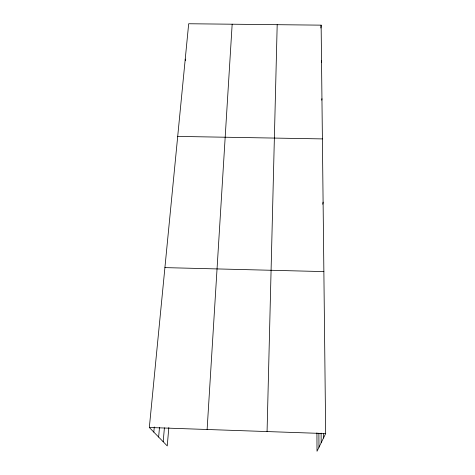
<?xml version="1.0" encoding="UTF-8"?>
<svg xmlns="http://www.w3.org/2000/svg" width="475" height="475" viewBox="0 0 475 475"><rect width="100%" height="100%" fill="white"/><g stroke="black" fill="none" stroke-linecap="round" stroke-linejoin="round"><path stroke-width="0.71" d="M267.069 431.561L277.192 24.688M207.118 429.489L232.162 24.207M168.827 427.53L167.253 445.918L149.328 427.494L188.682 23.75L321.13 25.151L325.672 433.586L317.015 451.25L316.914 432.832M163.18 441.732L164.409 427.815M158.626 437.048L159.499 427.447M153.811 432.096L154.292 426.972M320.845 28.019L321.13 25.151M321.373 62.296L321.527 60.853M321.777 100.148L321.949 98.705M322.762 204.244L323.095 202.107M177.703 136.408L322.394 138.902M164.914 267.615L323.873 271.599M149.328 427.494L325.672 433.586M185.238 59.126L185.482 60.562M323.463 433.592L323.505 438.003M321.1 433.117L321.183 442.753M318.885 433.158L318.98 447.242"/></g></svg>
